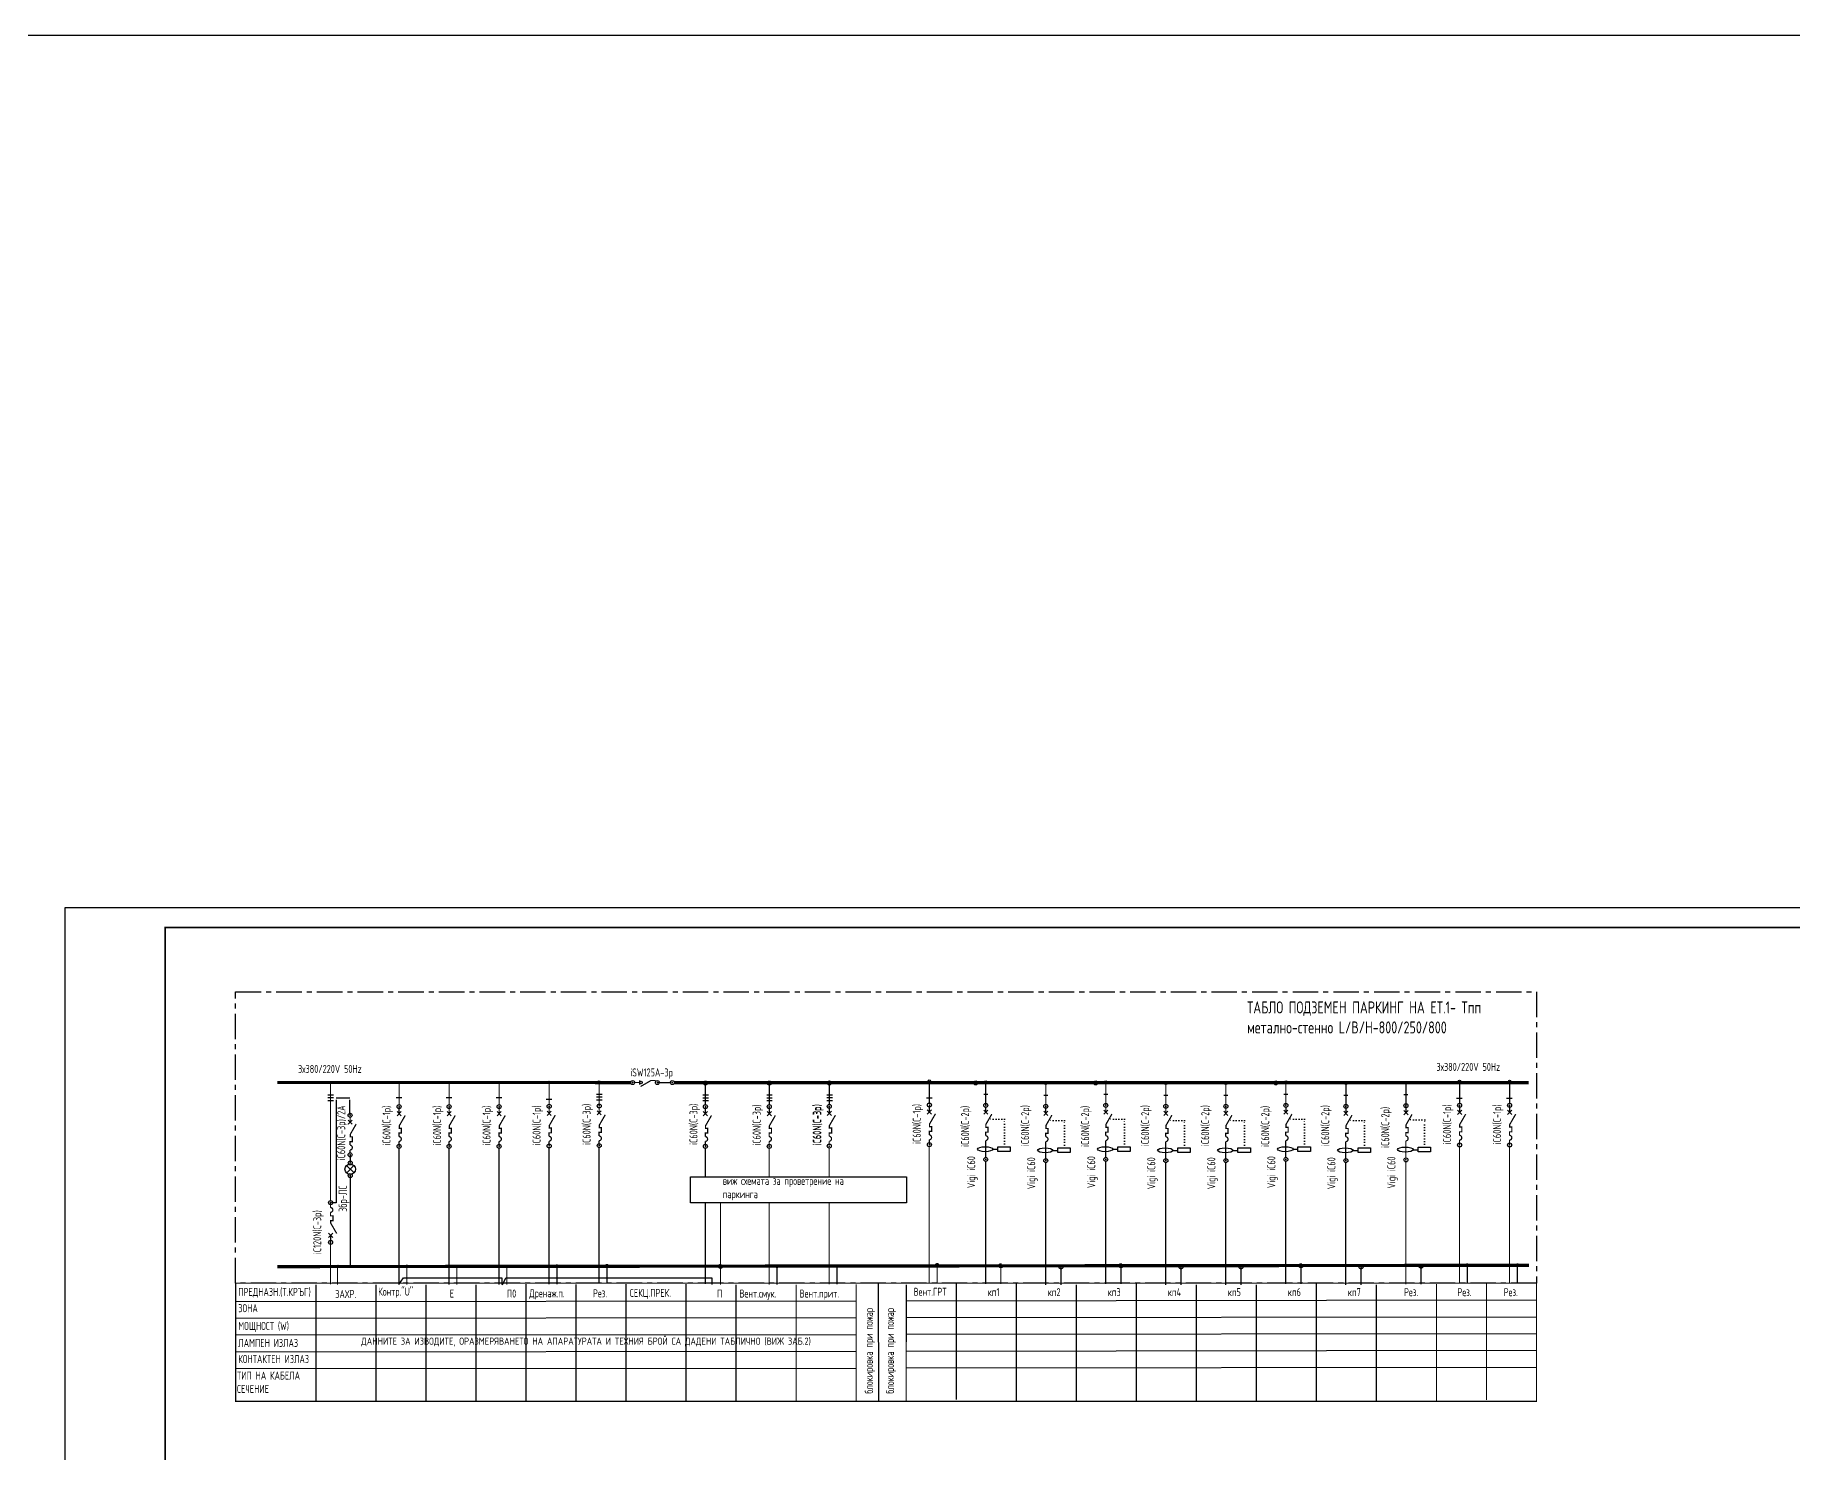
# Model space of a CAD drawing. Extents: x 25325 to 182345, y 3956 to 147305.
# Drawn here: x 42759 to 44956, y 19494 to 21264 of the extents above; entities that cross this region are included whole.
import ezdxf

# ---------------------------------------------------------------- set-up
doc = ezdxf.new("R2010")
doc.units = 0
doc.header["$MEASUREMENT"] = 0
doc.header["$PDMODE"] = 32
doc.header["$PDSIZE"] = 5
for name, pattern in [('ACAD_ISO07W100', [3.5, 0.5, -3]), ('CENTER', [50.8, 31.75, -6.35, 6.35, -6.35]), ('DASHED', [0.75, 0.5, -0.25]), ('HIDDENX2', [19.05, 12.7, -6.35])]:
    doc.linetypes.add(name, pattern=pattern)
doc.layers.get('0').update_dxf_attribs({"linetype": 'CONTINUOUS'})
doc.layers.add('CAT6A UNDERGROUND PORTS ROUTING', color=1, linetype='CONTINUOUS')
doc.layers.add('ELSH', color=111, linetype='CONTINUOUS')
doc.styles.get("Standard").update_dxf_attribs({"font": 'simplex.shx', "width": 0.7, "height": 10})

# ---------------------------------------------------------------- blocks, each defined once
blk = doc.blocks.new('A2_M100')
at = {"ltscale": 30}
blk.add_lwpolyline([(0, 4200), (5940.6, 4200), (5940.6, 0), (0, 0)], close=True, dxfattribs=at)
at = {"const_width": 3}
blk.add_lwpolyline([(5890.6, 4150), (200, 4150), (200, 50), (5890.6, 50)], close=True, dxfattribs=at)

msp = doc.modelspace()

# ---------------------------------------------------------------- linework, layer by layer
at = {"layer": 'CAT6A UNDERGROUND PORTS ROUTING'}
for p, q in [((43211.63, 19919.85), (43216.83, 19914.65)), ((43211.63, 19914.65), (43216.83, 19919.85)), ((43274.13, 19919.85), (43279.33, 19914.65)), ((43274.13, 19914.65), (43279.33, 19919.85)), ((43336.63, 19919.85), (43341.83, 19914.65)), ((43336.63, 19914.65), (43341.83, 19919.85)), ((43399.13, 19920.2), (43404.33, 19915)), ((43399.13, 19915), (43404.33, 19920.2)), ((43461.63, 19920.74), (43466.83, 19915.54)), ((43461.63, 19915.54), (43466.83, 19920.74)), ((43674.13, 19919.85), (43679.33, 19914.65)), ((43674.13, 19914.65), (43679.33, 19919.85)), ((43749.16, 19920.16), (43754.36, 19914.96)), ((43749.16, 19914.96), (43754.36, 19920.16)), ((43874.18, 19921.95), (43879.38, 19916.75)), ((43874.18, 19916.75), (43879.38, 19921.95)), ((44536.68, 19921.48), (44541.88, 19916.29)), ((44536.68, 19916.29), (44541.88, 19921.48)), ((44599.18, 19921.48), (44604.38, 19916.29)), ((44599.18, 19916.29), (44604.38, 19921.48)), ((43148.41, 19852.31), (43157.94, 19843.24)), ((43157.66, 19852.49), (43148.65, 19843.02))]:
    msp.add_line(p, q, dxfattribs=at)
msp.add_lwpolyline([(41729.83, 21264.26), (51905.6, 21264.26), (51905.6, 3956.14), (41729.83, 3956.14)], close=True, dxfattribs=at)
at = {"layer": 'CAT6A UNDERGROUND PORTS ROUTING', "const_width": 1.57}
for points in [[(43214.23, 19924.73), (43214.23, 19917.25)], [(43276.73, 19924.73), (43276.73, 19917.25)], [(43339.23, 19924.73), (43339.23, 19917.25)], [(43401.73, 19925.07), (43401.73, 19917.6)], [(43464.23, 19925.62), (43464.23, 19918.14)], [(43676.73, 19924.73), (43676.73, 19917.25)], [(43751.76, 19925.04), (43751.76, 19917.56)], [(43876.78, 19926.82), (43876.78, 19919.35)], [(44539.28, 19926.36), (44539.28, 19918.88)], [(44601.78, 19926.36), (44601.78, 19918.88)]]:
    msp.add_lwpolyline(points, dxfattribs=at)
for points in [[(43221.84, 19914.95), (43214.37, 19901.99), (43214.37, 19898.89), (43217.05, 19898.89), (43217.05, 19892.89), (43214.09, 19892.89), (43214.09, 19888.53, -0.9529545), (43214.09, 19882.48), (43214.09, 19877.77)], [(43284.34, 19914.95), (43276.87, 19901.99), (43276.87, 19898.89), (43279.55, 19898.89), (43279.55, 19892.89), (43276.59, 19892.89), (43276.59, 19888.53, -0.9529545), (43276.59, 19882.48), (43276.59, 19877.77)], [(43346.84, 19914.95), (43339.37, 19901.99), (43339.37, 19898.89), (43342.05, 19898.89), (43342.05, 19892.89), (43339.09, 19892.89), (43339.09, 19888.53, -0.9529545), (43339.09, 19882.48), (43339.09, 19877.77)], [(43409.34, 19915.3), (43401.87, 19902.34), (43401.87, 19899.24), (43404.55, 19899.24), (43404.55, 19893.24), (43401.59, 19893.24), (43401.59, 19888.88, -0.9529545), (43401.59, 19882.82), (43401.59, 19878.12)], [(43471.84, 19915.84), (43464.37, 19902.88), (43464.37, 19899.78), (43467.05, 19899.78), (43467.05, 19893.78), (43464.09, 19893.78), (43464.09, 19889.42, -0.9529545), (43464.09, 19883.37), (43464.09, 19878.66)], [(43684.34, 19914.95), (43676.87, 19901.99), (43676.87, 19898.89), (43679.55, 19898.89), (43679.55, 19892.89), (43676.59, 19892.89), (43676.59, 19888.53, -0.9529545), (43676.59, 19882.48), (43676.59, 19877.77)], [(43759.37, 19915.26), (43751.9, 19902.3), (43751.9, 19899.2), (43754.58, 19899.2), (43754.58, 19893.2), (43751.62, 19893.2), (43751.62, 19888.84, -0.9529545), (43751.62, 19882.78), (43751.62, 19878.08)], [(43884.39, 19917.05), (43876.92, 19904.09), (43876.92, 19900.99), (43879.6, 19900.99), (43879.6, 19894.99), (43876.64, 19894.99), (43876.64, 19890.63, -0.9529545), (43876.64, 19884.57), (43876.64, 19879.87)], [(44546.89, 19916.58), (44539.42, 19903.62), (44539.42, 19900.52), (44542.1, 19900.52), (44542.1, 19894.52), (44539.14, 19894.52), (44539.14, 19890.16, -0.9529545), (44539.14, 19884.11), (44539.14, 19879.4)], [(44609.39, 19916.58), (44601.92, 19903.62), (44601.92, 19900.52), (44604.6, 19900.52), (44604.6, 19894.52), (44601.64, 19894.52), (44601.64, 19890.16, -0.9529545), (44601.64, 19884.11), (44601.64, 19879.4)]]:
    msp.add_lwpolyline(points, format="xyb", dxfattribs=at)
at = {"layer": 'CAT6A UNDERGROUND PORTS ROUTING'}
msp.add_circle((43153.15, 19847.78), 6.56, dxfattribs=at)
for p in [(43214.23, 19925.91), (43276.73, 19925.91), (43339.23, 19925.91), (43401.73, 19926.25), (43464.23, 19926.8), (43676.73, 19925.91), (43751.76, 19926.22), (43876.78, 19928), (44539.28, 19927.54), (44601.78, 19927.54), (43214.23, 19876.47), (43276.73, 19876.47), (43339.23, 19876.47), (43401.73, 19876.81), (43464.23, 19877.36), (43676.73, 19876.47), (43751.76, 19876.78), (43876.78, 19878.56), (44539.28, 19878.1), (44601.78, 19878.1)]:
    msp.add_point(p, dxfattribs=at)
at = {"layer": 'ELSH'}
for p, q in [((43461.02, 19941.59), (43468.02, 19941.59)), ((43514.63, 19958.58), (43514.63, 19953.58)), ((43944.73, 19941.55, -4854.2), (43949.73, 19941.55, -4854.2)), ((44094.73, 19941.55, -4854.2), (44099.73, 19941.55, -4854.2)), ((44319.73, 19941.55, -4854.2), (44324.73, 19941.55, -4854.2)), ((43125.36, 19940.7), (43132.36, 19940.7)), ((43125.36, 19937.2), (43132.36, 19937.2)), ((43125.36, 19933.7), (43132.36, 19933.7)), ((43152.73, 19936.68), (43135.47, 19936.68)), ((43135.47, 19934.35), (43135.47, 19805.65)), ((43152.73, 19916.04), (43152.73, 19934.35)), ((43210.53, 19937.2), (43217.53, 19937.2)), ((43273.03, 19937.2), (43280.03, 19937.2)), ((43335.53, 19937.2), (43342.53, 19937.2)), ((43398.03, 19935.22), (43405.03, 19935.22)), ((43461.02, 19938.09), (43468.02, 19938.09)), ((43461.02, 19934.59), (43468.02, 19934.59)), ((43593.71, 19940.53, -4854.2), (43600.71, 19940.53, -4854.2)), ((43593.71, 19937.03, -4854.2), (43600.71, 19937.03, -4854.2)), ((43593.71, 19933.53, -4854.2), (43600.71, 19933.53, -4854.2)), ((43594.32, 19919.85, -4854.2), (43599.52, 19914.65, -4854.2)), ((43594.32, 19914.65, -4854.2), (43599.52, 19919.85, -4854.2)), ((43673.52, 19940.53), (43680.52, 19940.53)), ((43673.52, 19937.03), (43680.52, 19937.03)), ((43673.52, 19933.53), (43680.52, 19933.53)), ((43748.55, 19940.84), (43755.55, 19940.84)), ((43748.55, 19937.34), (43755.55, 19937.34)), ((43748.55, 19933.84), (43755.55, 19933.84)), ((43873.08, 19936.97), (43880.08, 19936.97)), ((43944.63, 19921.6, -4854.2), (43949.83, 19916.41, -4854.2)), ((43944.63, 19916.41, -4854.2), (43949.83, 19921.6, -4854.2)), ((44019.63, 19920.21, -4854.2), (44024.83, 19915.02, -4854.2)), ((44019.63, 19915.02, -4854.2), (44024.83, 19920.21, -4854.2)), ((44019.73, 19940.16, -4854.2), (44024.73, 19940.16, -4854.2)), ((44094.63, 19921.6, -4854.2), (44099.83, 19916.41, -4854.2)), ((44094.63, 19916.41, -4854.2), (44099.83, 19921.6, -4854.2)), ((44169.63, 19920.21, -4854.2), (44174.83, 19915.02, -4854.2)), ((44169.63, 19915.02, -4854.2), (44174.83, 19920.21, -4854.2)), ((44169.73, 19940.16, -4854.2), (44174.73, 19940.16, -4854.2)), ((44244.63, 19920.21, -4854.2), (44249.83, 19915.02, -4854.2)), ((44244.63, 19915.02, -4854.2), (44249.83, 19920.21, -4854.2)), ((44244.73, 19940.16, -4854.2), (44249.73, 19940.16, -4854.2)), ((44319.63, 19921.6, -4854.2), (44324.83, 19916.41, -4854.2)), ((44319.63, 19916.41, -4854.2), (44324.83, 19921.6, -4854.2)), ((44394.63, 19920.21, -4854.2), (44399.83, 19915.02, -4854.2)), ((44394.63, 19915.02, -4854.2), (44399.83, 19920.21, -4854.2)), ((44394.73, 19940.16, -4854.2), (44399.73, 19940.16, -4854.2)), ((44469.63, 19921.11, -4854.2), (44474.83, 19915.92, -4854.2)), ((44469.63, 19915.92, -4854.2), (44474.83, 19921.11, -4854.2)), ((44469.73, 19941.06, -4854.2), (44474.73, 19941.06, -4854.2)), ((44535.58, 19936.51), (44542.58, 19936.51)), ((44598.08, 19936.51), (44605.08, 19936.51)), ((43150.43, 19909.17), (43155.63, 19903.97)), ((43150.43, 19903.97), (43155.63, 19909.17)), ((43153.17, 19865.62), (43153.17, 19857.06)), ((43135.47, 19805.65), (43129.89, 19805.65)), ((43126.05, 19762.58), (43131.25, 19767.78)), ((43126.05, 19767.78), (43131.25, 19762.58)), ((43214.05, 19703.78), (43219.85, 19711.98)), ((43219.85, 19711.98), (43342.76, 19711.98)), ((43342.76, 19711.98), (43342.76, 19703.73)), ((43343.34, 19703.46), (43347.4, 19711.98)), ((43347.4, 19711.98), (43605.12, 19711.98)), ((43348.42, 19711.98), (43605.12, 19711.98)), ((43605.12, 19711.98), (43605.12, 19703.73)), ((43812.88, 19704.5), (43813.07, 19558.54)), ((43010.31, 19682.78), (43785.36, 19683.46)), ((43847.86, 19683.54), (44635.36, 19684.51)), ((43010.29, 19661.78), (43785.36, 19662.46)), ((43847.86, 19662.54), (44635.34, 19663.51)), ((43010.31, 19640.78), (43785.36, 19641.5)), ((43847.86, 19641.58), (44635.36, 19642.61)), ((43010.31, 19619.78), (43785.36, 19620.5)), ((43847.86, 19620.58), (44635.36, 19621.61)), ((43010.31, 19598.78), (43785.36, 19599.5)), ((43847.86, 19599.58), (44635.36, 19600.61))]:
    msp.add_line(p, q, dxfattribs=at)
at = {"layer": 'ELSH', "linetype": 'DASHED'}
msp.add_line((43153.17, 19840), (43153.17, 19727.97), dxfattribs=at)
at = {"layer": 'ELSH', "linetype": 'CENTER'}
msp.add_lwpolyline([(43009.99, 20069.52), (44635.36, 20069.52), (44635.36, 19705.51), (43009.99, 19705.51)], close=True, dxfattribs=at)
at = {"layer": 'ELSH'}
for points, const_width in [([(43504, 19956.03), (43062.18, 19956.08)], 4), ([(43128.51, 19807.24), (43128.51, 19954.32)], 1.5), ([(43214.23, 19927.23), (43214.23, 19954.41)], 1.5), ([(43276.73, 19927.23), (43276.73, 19954.41)], 1.5), ([(43339.23, 19927.23), (43339.23, 19954.41)], 1.5), ([(43401.73, 19927.58), (43401.73, 19954.75)], 1.5), ([(43464.23, 19928.12), (43464.23, 19955.3)], 1.5), ([(43507.15, 19956.08), (43514.63, 19956.08)], 1.5), ([(43515.89, 19951.07), (43528.85, 19958.54), (43534.81, 19958.54)], 1.5), ([(43538.15, 19955.99), (43553.94, 19955.99)], 1.5), ([(43557.46, 19955.9), (44625.59, 19955.9)], 4), ([(43676.73, 19927.23), (43676.73, 19954.41)], 1.5), ([(43751.76, 19927.54), (43751.76, 19954.72)], 1.5), ([(43876.78, 19929.33), (43876.78, 19956.5)], 1.5), ([(44539.28, 19928.86), (44539.28, 19956.04)], 1.5), ([(44601.78, 19928.86), (44601.78, 19956.04)], 1.5), ([(43153.03, 19914.04), (43153.03, 19906.57)], 1.57), ([(43401.55, 19875.08), (43401.55, 19704.13)], 1.5), ([(43464.05, 19875.62), (43464.05, 19704.67)], 1.5), ([(43751.58, 19875.04), (43751.58, 19838.59)], 1.5), ([(43876.6, 19876.83), (43876.6, 19705.98)], 1.5), ([(44539.1, 19876.36), (44539.1, 19705.51)], 1.5), ([(44601.6, 19876.36), (44601.6, 19705.51)], 1.5), ([(43214.05, 19874.73), (43214.05, 19703.78)], 1.5), ([(43276.55, 19874.73), (43276.55, 19703.78)], 1.5), ([(43339.05, 19874.73), (43339.05, 19703.78)], 1.5), ([(43676.55, 19874.73), (43676.55, 19838.29)], 1.5), ([(43676.55, 19805.69), (43676.55, 19703.78)], 1.5), ([(43751.58, 19806), (43751.58, 19704.09)], 1.5), ([(43128.65, 19757.71), (43128.65, 19765.18)], 1.57), ([(43128.53, 19703.94), (43128.53, 19755.76)], 1.5)]:
    msp.add_lwpolyline(points, dxfattribs=dict(at, const_width=const_width))
at = {"layer": 'ELSH', "elevation": -4854.2}
for points, const_width in [([(43596.92, 19954.15), (43596.92, 19927.51)], 1.5), ([(43947.23, 19955.05), (43947.23, 19927.97)], 1.5), ([(44022.23, 19953.66), (44022.23, 19926.58)], 1.5), ([(44097.23, 19955.05), (44097.23, 19927.97)], 1.5), ([(44172.23, 19953.66), (44172.23, 19926.58)], 1.5), ([(44247.23, 19953.66), (44247.23, 19926.58)], 1.5), ([(44322.23, 19955.05), (44322.23, 19927.97)], 1.5), ([(44397.23, 19953.66), (44397.23, 19926.58)], 1.5), ([(44472.23, 19954.56), (44472.23, 19927.48)], 1.5), ([(43596.92, 19924.73), (43596.92, 19917.25)], 1.57), ([(43947.23, 19926.48), (43947.23, 19919)], 1.57), ([(44022.23, 19925.09), (44022.23, 19917.61)], 1.57), ([(44097.23, 19926.48), (44097.23, 19919)], 1.57), ([(44172.23, 19925.09), (44172.23, 19917.61)], 1.57), ([(44247.23, 19925.09), (44247.23, 19917.61)], 1.57), ([(44322.23, 19926.48), (44322.23, 19919)], 1.57), ([(44397.23, 19925.09), (44397.23, 19917.61)], 1.57), ([(44472.23, 19925.99), (44472.23, 19918.51)], 1.57), ([(43596.92, 19874.81), (43596.92, 19838.29)], 1.5), ([(43947.03, 19857.65), (43947.03, 19704.61)], 1.5), ([(44022.03, 19856.26), (44022.03, 19703.22)], 1.5), ([(44097.03, 19857.65), (44097.03, 19704.61)], 1.5), ([(44172.03, 19856.26), (44172.03, 19703.22)], 1.5), ([(44247.03, 19856.26), (44247.03, 19703.22)], 1.5), ([(44322.03, 19857.65), (44322.03, 19704.61)], 1.5), ([(44397.03, 19856.26), (44397.03, 19703.22)], 1.5), ([(44472.03, 19857.16), (44472.03, 19704.12)], 1.5), ([(43596.92, 19805.69), (43596.92, 19704.35)], 1.5)]:
    msp.add_lwpolyline(points, dxfattribs=dict(at, const_width=const_width))
at = {"layer": 'ELSH', "const_width": 1.57}
for points in [[(43160.64, 19904.27), (43153.17, 19891.31), (43153.17, 19888.21), (43155.85, 19888.21), (43155.85, 19882.21), (43152.89, 19882.21), (43152.89, 19877.85, -0.9529545), (43152.89, 19871.79), (43152.89, 19867.09)], [(43136.26, 19767.49), (43128.79, 19780.44), (43128.79, 19783.54), (43131.47, 19783.54), (43131.47, 19789.54), (43128.51, 19789.54), (43128.51, 19793.9, 0.9529545), (43128.51, 19799.96), (43128.51, 19804.67)]]:
    msp.add_lwpolyline(points, format="xyb", dxfattribs=at)
at = {"layer": 'ELSH', "const_width": 1.57, "elevation": -4854.2}
for points in [[(43604.53, 19914.95), (43597.06, 19901.99), (43597.06, 19898.89), (43599.74, 19898.89), (43599.74, 19892.89), (43596.78, 19892.89), (43596.78, 19888.53, -0.9529545), (43596.78, 19882.48), (43596.78, 19877.77)], [(43954.84, 19916.7), (43947.37, 19903.74), (43947.37, 19900.07), (43950.05, 19900.07), (43950.05, 19894.07), (43947.09, 19894.07), (43947.09, 19889.71, -0.9529545), (43947.09, 19883.65), (43947.09, 19861.3)], [(44029.84, 19915.31), (44022.37, 19902.35), (44022.37, 19898.68), (44025.05, 19898.68), (44025.05, 19892.68), (44022.09, 19892.68), (44022.09, 19888.32, -0.9529545), (44022.09, 19882.26), (44022.09, 19859.91)], [(44104.84, 19916.7), (44097.37, 19903.74), (44097.37, 19900.07), (44100.05, 19900.07), (44100.05, 19894.07), (44097.09, 19894.07), (44097.09, 19889.71, -0.9529545), (44097.09, 19883.65), (44097.09, 19861.3)], [(44179.84, 19915.31), (44172.37, 19902.35), (44172.37, 19898.68), (44175.05, 19898.68), (44175.05, 19892.68), (44172.09, 19892.68), (44172.09, 19888.32, -0.9529545), (44172.09, 19882.26), (44172.09, 19859.91)], [(44254.84, 19915.31), (44247.37, 19902.35), (44247.37, 19898.68), (44250.05, 19898.68), (44250.05, 19892.68), (44247.09, 19892.68), (44247.09, 19888.32, -0.9529545), (44247.09, 19882.26), (44247.09, 19859.91)], [(44329.84, 19916.7), (44322.37, 19903.74), (44322.37, 19900.07), (44325.05, 19900.07), (44325.05, 19894.07), (44322.09, 19894.07), (44322.09, 19889.71, -0.9529545), (44322.09, 19883.65), (44322.09, 19861.3)], [(44404.84, 19915.31), (44397.37, 19902.35), (44397.37, 19898.68), (44400.05, 19898.68), (44400.05, 19892.68), (44397.09, 19892.68), (44397.09, 19888.32, -0.9529545), (44397.09, 19882.26), (44397.09, 19859.91)], [(44479.84, 19916.21), (44472.37, 19903.25), (44472.37, 19899.58), (44475.05, 19899.58), (44475.05, 19893.58), (44472.09, 19893.58), (44472.09, 19889.22, -0.9529545), (44472.09, 19883.16), (44472.09, 19860.81)]]:
    msp.add_lwpolyline(points, format="xyb", dxfattribs=at)
at = {"layer": 'ELSH', "linetype": 'ACAD_ISO07W100', "elevation": -4854.2}
for points in [[(43970.44, 19875.9), (43970.66, 19910.14), (43951.34, 19910.14)], [(44045.44, 19874.51), (44045.66, 19908.75), (44026.34, 19908.75)], [(44120.44, 19875.9), (44120.66, 19910.14), (44101.34, 19910.14)], [(44195.44, 19874.51), (44195.66, 19908.75), (44176.34, 19908.75)], [(44270.44, 19874.51), (44270.66, 19908.75), (44251.34, 19908.75)], [(44345.44, 19875.9), (44345.66, 19910.14), (44326.34, 19910.14)], [(44420.44, 19874.51), (44420.66, 19908.75), (44401.34, 19908.75)], [(44495.44, 19875.41), (44495.66, 19909.65), (44476.34, 19909.65)]]:
    msp.add_lwpolyline(points, dxfattribs=at)
at = {"layer": 'ELSH'}
for points in [[(43962.37, 19875.9), (43977.85, 19875.9), (43977.85, 19870.03), (43962.37, 19870.03)], [(44112.37, 19875.9), (44127.84, 19875.9), (44127.84, 19870.03), (44112.37, 19870.03)], [(44337.37, 19875.9), (44352.84, 19875.9), (44352.84, 19870.03), (44337.37, 19870.03)], [(44037.37, 19874.51), (44052.85, 19874.51), (44052.85, 19868.64), (44037.37, 19868.64)], [(44187.37, 19874.51), (44202.84, 19874.51), (44202.84, 19868.64), (44187.37, 19868.64)], [(44262.37, 19874.51), (44277.84, 19874.51), (44277.84, 19868.64), (44262.37, 19868.64)], [(44412.37, 19874.51), (44427.84, 19874.51), (44427.84, 19868.64), (44412.37, 19868.64)], [(44487.37, 19875.41), (44502.84, 19875.41), (44502.84, 19869.54), (44487.37, 19869.54)]]:
    msp.add_lwpolyline(points, close=True, dxfattribs=at)
at = {"layer": 'ELSH', "elevation": -4854.2}
for points in [[(43956.13, 19872.69), (43962.37, 19872.69)], [(44031.13, 19871.3), (44037.37, 19871.3)], [(44106.13, 19872.69), (44112.37, 19872.69)], [(44181.13, 19871.3), (44187.37, 19871.3)], [(44256.13, 19871.3), (44262.37, 19871.3)], [(44331.13, 19872.69), (44337.37, 19872.69)], [(44406.13, 19871.3), (44412.37, 19871.3)], [(44481.13, 19872.2), (44487.37, 19872.2)]]:
    msp.add_lwpolyline(points, dxfattribs=at)
at = {"layer": 'ELSH', "ltscale": 3}
msp.add_lwpolyline([(43578.35, 19838.29), (43848.32, 19838.34), (43848.32, 19805.74), (43578.35, 19805.69)], close=True, dxfattribs=at)
at = {"layer": 'ELSH', "linetype": 'HIDDENX2', "const_width": 1.5, "elevation": -4854.2}
for points in [[(43615.84, 19727.46), (43615.84, 19805.69)], [(43615.84, 19725.52), (43615.84, 19703.78)], [(43966.15, 19726.17), (43966.15, 19704.61)], [(44041.15, 19724.78), (44041.15, 19703.22)], [(44116.15, 19726.17), (44116.15, 19704.61)], [(44191.15, 19724.78), (44191.15, 19703.22)], [(44266.15, 19724.78), (44266.15, 19703.22)], [(44341.15, 19726.17), (44341.15, 19704.61)], [(44416.15, 19724.78), (44416.15, 19703.22)], [(44491.15, 19725.68), (44491.15, 19704.12)]]:
    msp.add_lwpolyline(points, dxfattribs=at)
at = {"layer": 'ELSH', "linetype": 'HIDDENX2'}
for points, const_width in [([(44626.12, 19727.79), (43062.18, 19726.16)], 4), ([(43137.31, 19725.26), (43137.31, 19703.78)], 1.5), ([(43223.89, 19725.26), (43223.89, 19703.78)], 1.5), ([(43286.39, 19725.26), (43286.39, 19703.78)], 1.5), ([(43348.89, 19725.26), (43348.89, 19703.78)], 1.5), ([(43348.89, 19725.26), (43348.89, 19703.78)], 1.5), ([(43411.39, 19725.6), (43411.39, 19704.13)], 1.5), ([(43473.89, 19726.15), (43473.89, 19704.67)], 1.5), ([(43686.39, 19725.26), (43686.39, 19703.78)], 1.5), ([(43761.43, 19725.57), (43761.43, 19704.09)], 1.5), ([(43886.44, 19727.35), (43886.44, 19705.98)], 1.5), ([(44548.94, 19726.89), (44548.94, 19705.51)], 1.5), ([(44611.44, 19726.89), (44611.44, 19705.51)], 1.5)]:
    msp.add_lwpolyline(points, dxfattribs=dict(at, const_width=const_width))
at = {"layer": 'ELSH', "const_width": 1.5, "flags": 128}
msp.add_lwpolyline([(43009.99, 19705.51), (44635.36, 19705.51), (44635.36, 19557.78), (43009.99, 19557.78)], close=True, dxfattribs=at)
for points in [[(43110.31, 19703.78), (43110.31, 19557.78)], [(43185.31, 19703.78), (43185.31, 19557.78)], [(43247.81, 19703.78), (43247.81, 19557.78)], [(43310.33, 19703.58), (43310.31, 19557.78)], [(43372.81, 19704.43), (43372.81, 19558.53)], [(43372.83, 19703.53), (43372.81, 19557.78)], [(43435.31, 19703.83), (43435.31, 19557.83)], [(43497.81, 19704.43), (43497.81, 19558.53)], [(43572.81, 19704.43), (43572.81, 19558.53)], [(43635.28, 19703.47), (43635.26, 19557.78)], [(43710.31, 19703.78), (43710.31, 19557.78)], [(43785.36, 19703.83), (43785.36, 19557.83)], [(43847.88, 19703.63), (43847.86, 19557.78)], [(43910.36, 19705.98), (43910.36, 19560.08)], [(43985.37, 19704.87), (43985.36, 19557.64)], [(44060.36, 19703.54), (44060.36, 19557.64)], [(44135.37, 19704.87), (44135.36, 19557.64)], [(44210.36, 19703.54), (44210.36, 19557.64)], [(44285.36, 19703.54), (44285.36, 19557.64)], [(44360.37, 19704.87), (44360.36, 19557.64)], [(44435.36, 19703.54), (44435.36, 19557.64)], [(44510.36, 19704.44), (44510.36, 19558.54)], [(44572.86, 19705.51), (44572.86, 19559.61)]]:
    msp.add_lwpolyline(points, dxfattribs=at)
at = {"layer": 'ELSH'}
for centre, radius in [((43128.57, 19955.82), 1.5), ((43214.14, 19955.82), 1.5), ((43276.64, 19955.82), 1.5), ((43339.14, 19955.82), 1.5), ((43339.14, 19955.82), 1.5), ((43401.64, 19956.17), 1.5), ((43464.14, 19956.71), 1.5), ((43516.48, 19956.07), 1.65), ((43676.64, 19955.82), 1.5), ((43751.67, 19956.13), 1.5), ((43876.69, 19957.92), 1.5), ((43947.22, 19956.55, -4854.2), 1.5), ((44022.22, 19955.16, -4854.2), 1.5), ((44097.22, 19956.55, -4854.2), 1.5), ((44172.22, 19955.16, -4854.2), 1.5), ((44247.22, 19955.16, -4854.2), 1.5), ((44322.22, 19956.55, -4854.2), 1.5), ((44397.22, 19955.16, -4854.2), 1.5), ((44472.22, 19956.06, -4854.2), 1.5), ((44539.19, 19957.45), 1.5), ((44601.69, 19957.45), 1.5), ((43137.61, 19726.47), 1.5), ((43153.15, 19726.47), 1.5)]:
    msp.add_circle(centre, radius, dxfattribs=at)
at = {"layer": 'ELSH', "linetype": 'HIDDENX2'}
for centre in [(43223.89, 19726.47), (43286.39, 19726.47), (43348.89, 19726.47), (43348.89, 19726.47), (43348.89, 19726.47), (43411.39, 19726.82), (43473.89, 19727.36), (43686.39, 19726.47), (43686.39, 19726.47), (43761.42, 19726.78), (43761.42, 19726.78), (43886.44, 19728.57), (44548.94, 19728.11), (44611.44, 19728.11)]:
    msp.add_circle(centre, 1.5, dxfattribs=at)
at = {"layer": 'ELSH'}
for centre in [(43946.47, 19872.77, -4854.2), (44096.47, 19872.77, -4854.2), (44321.47, 19872.77, -4854.2), (44021.47, 19871.38, -4854.2), (44171.47, 19871.38, -4854.2), (44246.47, 19871.38, -4854.2), (44396.47, 19871.38, -4854.2), (44471.47, 19872.28, -4854.2)]:
    msp.add_ellipse(centre, major_axis=(9.66, 0), ratio=0.3219263, dxfattribs=at)
for p in [(43505.97, 19956.08), (43536.93, 19956.08), (43555.56, 19956.08), (43596.98, 19955.35), (43676.79, 19955.35, 4854.2), (43751.82, 19955.66, 4854.2), (43934.63, 19955.63), (44084.63, 19955.63), (44309.63, 19955.63), (43596.92, 19925.91, -4854.2), (43947.23, 19927.66, -4854.2), (44022.23, 19926.27, -4854.2), (44097.23, 19927.66, -4854.2), (44172.23, 19926.27, -4854.2), (44247.23, 19926.27, -4854.2), (44322.23, 19927.66, -4854.2), (44397.23, 19926.27, -4854.2), (44472.23, 19927.17, -4854.2), (43153.03, 19915.23), (43596.92, 19876.47, -4854.2), (43153.03, 19865.78), (43153.17, 19855.74), (43947.23, 19860, -4854.2), (44022.23, 19858.61, -4854.2), (44097.23, 19860, -4854.2), (44172.23, 19858.61, -4854.2), (44247.23, 19858.61, -4854.2), (44322.23, 19860, -4854.2), (44397.23, 19858.61, -4854.2), (44472.23, 19859.51, -4854.2), (43153.17, 19839.81), (43128.65, 19805.97), (43128.65, 19756.53)]:
    msp.add_point(p, dxfattribs=at)
at = {"layer": 'ELSH', "linetype": 'HIDDENX2'}
for p in [(43615.84, 19726.48, -4854.2), (43966.15, 19727.29, -4854.2), (44041.15, 19725.9, -4854.2), (44116.15, 19727.29, -4854.2), (44191.15, 19725.9, -4854.2), (44266.15, 19725.9, -4854.2), (44341.15, 19727.29, -4854.2), (44416.15, 19725.9, -4854.2), (44491.15, 19726.8, -4854.2)]:
    msp.add_point(p, dxfattribs=at)

# ---------------------------------------------------------------- block references
at = {"layer": 'ELSH', "xscale": 0.625, "yscale": 0.5, "zscale": 0.5}
msp.add_blockref('A2_M100', (42796.94, 18074.69), dxfattribs=at)

# ---------------------------------------------------------------- texts
at = {"layer": 'ELSH', "attachment_point": 1}
for s, insert, char_height in [('{\\Fsimplex|c204;ТАБЛО ПОДЗЕМЕН ПАРКИНГ НА ЕТ.1}- {\\Fsimplex|c204;Тпп\\Pметално}-{\\Fsimplex|c204;стенно }L/B/H-800/250/800 ', (44273.78, 20057.41), 15), ('3х380/220V 50Hz', (43087.91, 19978.05), 10), ('iSW{\\Fsimplex|c204;125}A-{\\Fsimplex|c204;3}p', (43503.07, 19973.7), 10), ('3х380/220V 50Hz', (44510.39, 19980.59), 10), ('ПРЕДНАЗН.(Т.КРЪГ)', (43013.27, 19699.56), 10), ('Контр."U"', (43188.06, 19699.86), 10), ('ЗОНА', (43013.27, 19679.22), 10), ('ЗАХР.', (43134.49, 19696.9), 10), ('E', (43277.57, 19697.49), 10), ('\\pxi-2,l3,t3;{\\Fsimplex|c204;П0}', (43338.89, 19697.49), 10), ('{\\Fsimplex|c204;Дренаж.п.}', (43376.88, 19697.84), 10), ('Рез.', (43456.43, 19697.84), 10), ('СЕКЦ.ПРЕК.', (43502.54, 19698.33), 10), ('\\pxi-2,l3,t3;{\\Fsimplex|c204;П}', (43601.39, 19697.49), 10), ('{\\Fsimplex|c204;Вент.смук.}', (43639.54, 19697.49), 10), ('{\\Fsimplex|c204;Вент.прит.}', (43714.59, 19697.49), 10), ('{\\Fsimplex|c204;Вент.ГРТ}', (43857.04, 19699.69), 10), ('\\pxi-2,l3,t3;кп1', (43939.74, 19699.32), 10), ('\\pxi-2,l3,t3;кп2', (44014.74, 19699.25), 10), ('\\pxi-2,l3,t3;{\\Fsimplex|c204;кп3}', (44089.74, 19699.32), 10), ('\\pxi-2,l3,t3;{\\Fsimplex|c204;кп4}', (44164.74, 19699.25), 10), ('\\pxi-2,l3,t3;{\\Fsimplex|c204;кп5}', (44239.74, 19699.25), 10), ('\\pxi-2,l3,t3;{\\Fsimplex|c204;кп6}', (44314.74, 19699.32), 10), ('\\pxi-2,l3,t3;{\\Fsimplex|c204;кп7}', (44389.74, 19699.25), 10), ('Рез.', (44469.8, 19699.22), 10), ('{\\Fsimplex|c204;Рез}.', (44536.57, 19699.22), 10), ('Рез.', (44594.34, 19699.22), 10), ('МОЩНОСТ (W)', (43013.27, 19657.02), 10), ('ЛАМПЕН ИЗЛАЗ', (43013.27, 19635.83), 10), ('ДАННИТЕ ЗА ИЗВОДИТЕ, ОРАЗМЕРЯВАНЕТО НА АПАРАТУРАТА И ТЕХНИЯ БРОЙ СА ДАДЕНИ ТАБЛИЧНО (ВИЖ ЗАБ.2)', (43166.94, 19637.5), 9), ('КОНТАКТЕН ИЗЛАЗ', (43013.27, 19615.7), 10), ('ТИП НА КАБЕЛА\\PСЕЧЕНИЕ ', (43011.73, 19595.07), 10)]:
    msp.add_mtext(s, dxfattribs=dict(at, insert=insert, char_height=char_height))
at = {"layer": 'ELSH', "attachment_point": 1, "rotation": 90}
for s, insert, char_height in [('iC60N(C-3p)/2A', (43136.93, 19858.92), 10), ('iC60N(C-1p)', (43193.47, 19877.31), 10), ('iC60N(C-1p)', (43256.6, 19877.31), 10), ('iC60N(C-1p)', (43318.47, 19877.31), 10), ('iC60N(C-1p)', (43380.97, 19877.66), 10), ('iC60N(C-3p)', (43443.47, 19878.2), 10), ('iC60N(C-{\\Fsimplex|c204;3}p)', (43577.04, 19878.26, 4854.2), 10), ('iC60N(C-{\\Fsimplex|c204;3}p)', (43655.97, 19877.31), 10), ('iC60N(C-{\\Fsimplex|c204;3}p)', (43731, 19877.62), 10), ('iC60N(C-{\\Fsimplex|c204;3}p)', (43731.92, 19877.62), 10), ('iC60N(C-1p)', (43856.02, 19879.41), 10), ('iC60N(C-2p)', (43916.39, 19875.74), 10), ('iC60N(C-2p)', (43991.39, 19876.64), 10), ('iC60N(C-2p)', (44066.39, 19875.74), 10), ('iC60N(C-2p)', (44141.39, 19876.64), 10), ('iC60N(C-2p)', (44216.39, 19876.64), 10), ('iC60N(C-2p)', (44291.39, 19875.74), 10), ('iC60N(C-2p)', (44366.39, 19876.64), 10), ('iC60N(C-2p)', (44441.39, 19874.45), 10), ('iC60N(C-1p)', (44518.52, 19878.94), 10), ('iC60N(C-1p)', (44581.02, 19878.94), 10), ('3бр-ЛС', (43138.65, 19794.46), 10.5), ('iC{\\Fsimplex|c204;12}0N(C-3p)', (43106.9, 19741.74), 10), ('{\\Fsimplex|c204;блокировка при пожар}', (43796.19, 19567.48), 10), ('{\\Fsimplex|c204;блокировка при пожар}', (43822.52, 19567.48), 10)]:
    msp.add_mtext(s, dxfattribs=dict(at, insert=insert, char_height=char_height))
at = {"layer": 'ELSH', "ltscale": 30, "char_height": 10, "attachment_point": 1, "rotation": 90}
for insert in [(43924.04, 19824.19, -4854.2), (43999.04, 19822.8, -4854.2), (44074.04, 19824.19, -4854.2), (44149.04, 19822.8, -4854.2), (44224.04, 19822.8, -4854.2), (44299.04, 19824.19, -4854.2), (44374.04, 19822.8, -4854.2), (44449.04, 19823.7, -4854.2)]:
    msp.add_mtext('Vigi iC60', dxfattribs=dict(at, insert=insert))
at = {"layer": 'ELSH', "ltscale": 3, "insert": (43618.61, 19838.29, 9708.4), "char_height": 10, "width": 171.3536, "attachment_point": 1}
msp.add_mtext('{\\Fsimplex|c204;виж схемата за проветрение на паркинга}', dxfattribs=at)

doc.saveas('drawing.dxf')
